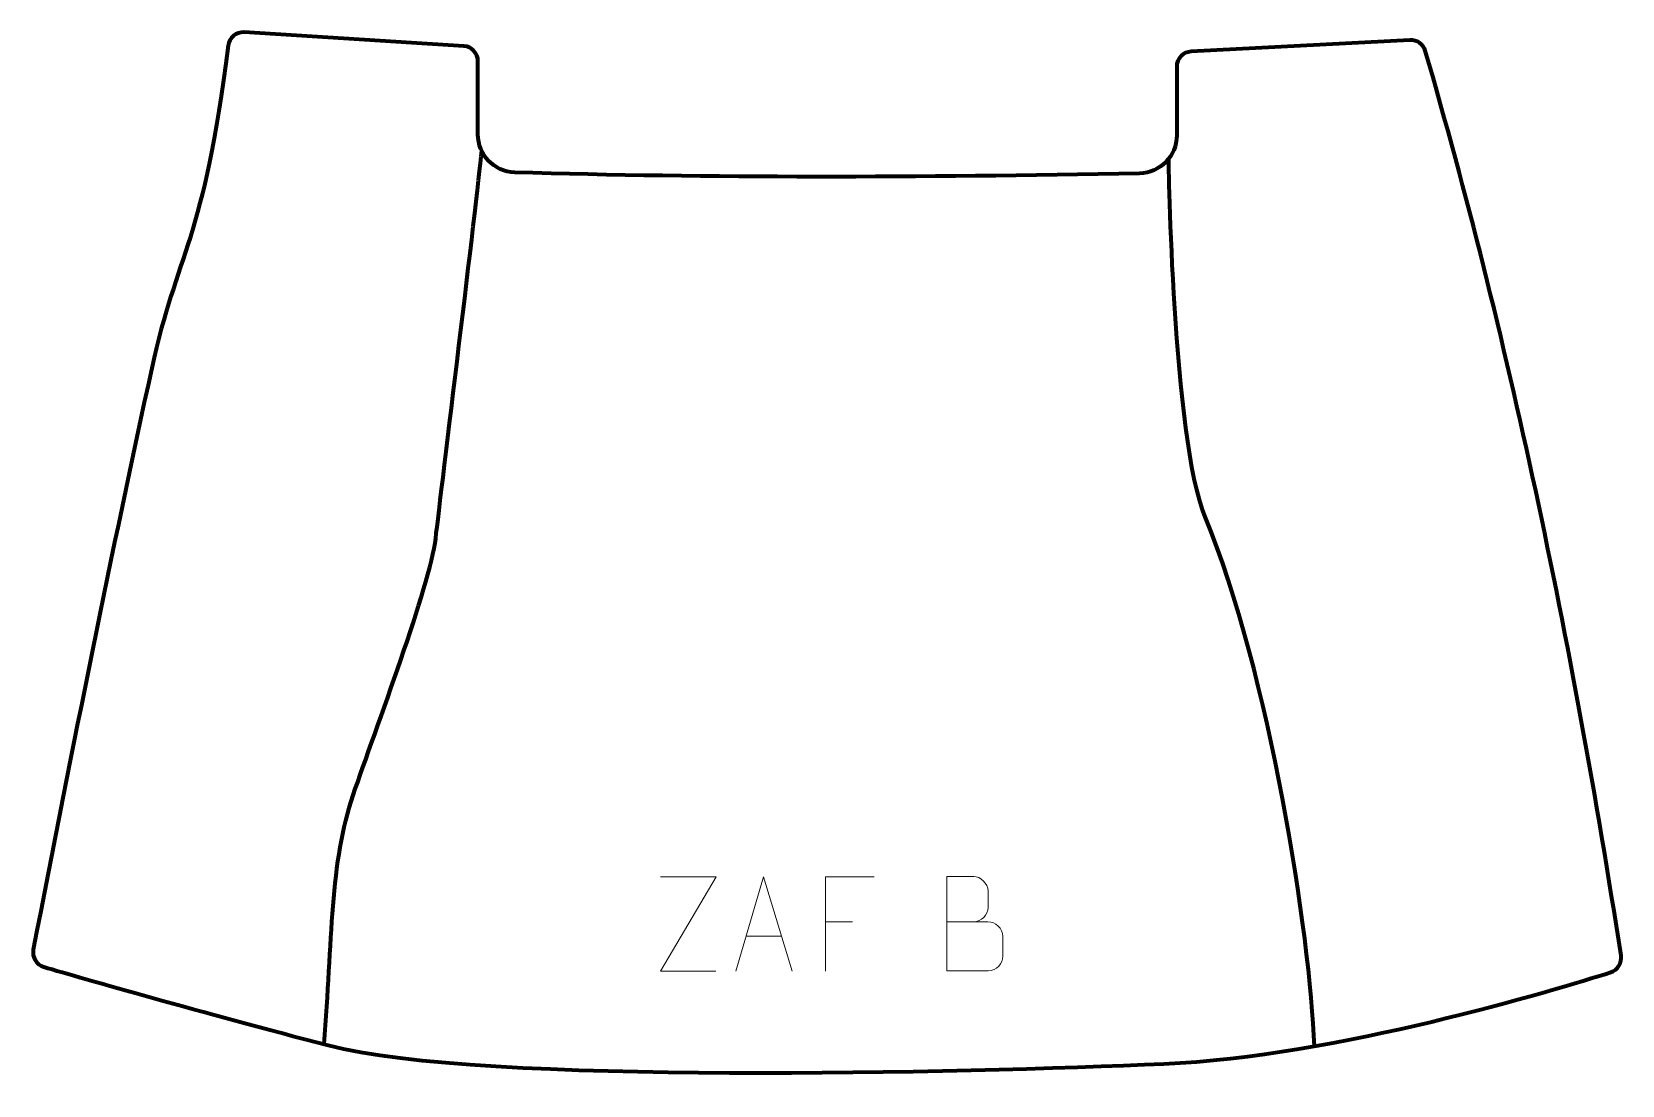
# Model space of a CAD drawing. Header units: millimetres. Extents: x -210 to 210, y -141 to 138.
import ezdxf

# ---------------------------------------------------------------- set-up
doc = ezdxf.new("R2010")
doc.units = ezdxf.units.MM
doc.header["$MEASUREMENT"] = 0
for name, color, linetype in [('layer 1', 7, 'Continuous'), ('layer 2', 7, 'Continuous'), ('layer 3', 7, 'Continuous')]:
    doc.layers.add(name, color=color, linetype=linetype)

msp = doc.modelspace()

# ---------------------------------------------------------------- linework, layer by layer
at = {"layer": 'layer 1', "color": 250, "lineweight": 9}
for points, knots in [([(-29.3752, -110.6691), (-29.3752, -110.6691), (-43.9942, -110.6691), (-43.9942, -110.6691), (-43.9942, -110.6691), (-43.9942, -110.6691), (-29.3509, -85.7117), (-29.3509, -85.7117), (-29.3509, -85.7117), (-29.3509, -85.7117), (-43.9942, -85.7117), (-43.9942, -85.7117)], [0, 0, 0, 0, 0.25, 0.25, 0.25, 0.25, 0.5, 0.5, 0.5, 0.5, 1, 1, 1, 1]), ([(-24.1431, -110.6671), (-24.1431, -110.6671), (-16.7721, -85.7136), (-16.7721, -85.7136), (-16.7721, -85.7136), (-16.7721, -85.7136), (-9.2022, -110.6671), (-9.2022, -110.6671)], [0, 0, 0, 0, 0.33333333, 0.33333333, 0.33333333, 0.33333333, 1, 1, 1, 1]), ([(12.4164, -85.7136), (12.4164, -85.7136), (-0.4576, -85.7136), (-0.4576, -85.7136), (-0.4576, -85.7136), (-0.4576, -85.7136), (-0.4576, -110.6672), (-0.4576, -110.6672)], [0, 0, 0, 0, 0.33333333, 0.33333333, 0.33333333, 0.33333333, 1, 1, 1, 1]), ([(31.6404, -97.5933), (35.279, -97.5929), (38.8661, -97.5929), (42.5055, -97.5933), (42.5055, -97.5933), (44.4809, -97.6106), (46.4045, -99.3467), (46.4045, -101.3963), (46.4045, -101.3963), (46.4041, -102.5249), (46.4041, -105.5743), (46.4045, -106.7032), (46.4045, -106.7032), (46.4221, -108.5611), (44.88, -110.575), (42.5585, -110.5581), (42.5585, -110.5581), (38.9187, -110.5577), (35.2793, -110.5577), (31.6404, -110.5581), (31.6404, -110.5581), (31.6404, -102.2398), (31.6404, -93.922), (31.6404, -85.6045), (31.6404, -85.6045), (34.0141, -85.6045), (36.3882, -85.6045), (38.7624, -85.6045), (38.7624, -85.6045), (40.4432, -85.5869), (42.54, -87.4974), (42.5577, -89.4598), (42.5577, -89.4598), (42.5573, -91.5259), (42.5573, -91.6719), (42.5577, -93.7384), (42.5577, -93.7384), (42.575, -95.8045), (40.7205, -97.6106), (38.7105, -97.5933)], [0, 0, 0, 0, 0.09090909, 0.09090909, 0.09090909, 0.09090909, 0.18181818, 0.18181818, 0.18181818, 0.18181818, 0.27272727, 0.27272727, 0.27272727, 0.27272727, 0.36363636, 0.36363636, 0.36363636, 0.36363636, 0.45454545, 0.45454545, 0.45454545, 0.45454545, 0.54545455, 0.54545455, 0.54545455, 0.54545455, 0.63636364, 0.63636364, 0.63636364, 0.63636364, 0.72727273, 0.72727273, 0.72727273, 0.72727273, 0.81818182, 0.81818182, 0.81818182, 0.81818182, 1, 1, 1, 1])]:
    msp.add_open_spline(points, degree=3, knots=knots, dxfattribs=at)
for points in [[(-0.4576, -97.5933), (-0.4576, -97.5933), (6.7105, -97.5933), (6.7105, -97.5933)], [(-21.4205, -101.4177), (-21.4205, -101.4177), (-11.9248, -101.4177), (-11.9248, -101.4177)]]:
    msp.add_open_spline(points, degree=3, dxfattribs=at)
at = {"layer": 'layer 2', "color": 230, "lineweight": 200}
msp.add_open_spline([(-206.993, -109.5226), (-208.9785, -108.9451), (-210.1954, -106.9494), (-209.804, -104.9192), (-209.804, -104.9192), (-199.3917, -50.9184), (-188.9622, 0.8201), (-178.5045, 48.7273), (-178.5045, 48.7273), (-171.7932, 79.4715), (-164.7221, 82.2161), (-158.3086, 133.9852), (-158.3086, 133.9852), (-158.0479, 136.087), (-156.1966, 137.6258), (-154.0831, 137.4922), (-154.0831, 137.4922), (-154.0831, 137.4922), (-96.0303, 133.8222), (-96.0303, 133.8222), (-96.0303, 133.8222), (-93.9214, 133.6889), (-92.2796, 131.9398), (-92.2796, 129.8267), (-92.2796, 129.8267), (-92.2796, 129.8267), (-92.2796, 110.4835), (-92.2796, 110.4835), (-92.2796, 110.4835), (-92.2796, 105.0733), (-87.982, 100.6438), (-82.5739, 100.4786), (-82.5739, 100.4786), (-31.5429, 98.9226), (24.0299, 99.0235), (82.5828, 100.2113), (82.5828, 100.2113), (88.0294, 100.3221), (92.3897, 104.771), (92.3897, 110.2189), (92.3897, 110.2189), (92.3897, 110.2189), (92.3897, 128.4057), (92.3897, 128.4057), (92.3897, 128.4057), (92.3897, 130.5354), (94.0569, 132.2922), (96.1835, 132.4037), (96.1835, 132.4037), (96.1835, 132.4037), (154.0475, 135.4312), (154.0475, 135.4312), (154.0475, 135.4312), (155.9021, 135.5286), (157.582, 134.3394), (158.1013, 132.5564), (158.1013, 132.5564), (179.9093, 57.6737), (196.8204, -22.6609), (209.8301, -106.5014), (209.8301, -106.5014), (210.1328, -108.4523), (208.9687, -110.3339), (207.0873, -110.9319), (207.0873, -110.9319), (192.8206, -115.4672), (134.6207, -133.158), (88.9978, -135.1272), (88.9978, -135.1272), (36.612, -137.3885), (-91.1489, -140.7805), (-131.8514, -130.2278), (-131.8514, -130.2278), (-165.2079, -121.5802), (-196.7088, -112.5134), (-206.993, -109.5226)], degree=3, knots=[0, 0, 0, 0, 0.05, 0.05, 0.05, 0.05, 0.1, 0.1, 0.1, 0.1, 0.15, 0.15, 0.15, 0.15, 0.2, 0.2, 0.2, 0.2, 0.25, 0.25, 0.25, 0.25, 0.3, 0.3, 0.3, 0.3, 0.35, 0.35, 0.35, 0.35, 0.4, 0.4, 0.4, 0.4, 0.45, 0.45, 0.45, 0.45, 0.5, 0.5, 0.5, 0.5, 0.55, 0.55, 0.55, 0.55, 0.6, 0.6, 0.6, 0.6, 0.65, 0.65, 0.65, 0.65, 0.7, 0.7, 0.7, 0.7, 0.75, 0.75, 0.75, 0.75, 0.8, 0.8, 0.8, 0.8, 0.85, 0.85, 0.85, 0.85, 0.9, 0.9, 0.9, 0.9, 1, 1, 1, 1], dxfattribs=at)
at = {"layer": 'layer 3', "color": 142, "lineweight": 200}
for points, knots in [([(-132.9111, -129.953), (-130.8177, -102.7372), (-131.2643, -81.4874), (-125.2826, -64.1413), (-125.2826, -64.1413), (-119.3013, -46.7949), (-104.9457, -8.8127), (-103.4503, 3.7484), (-103.4503, 3.7484), (-101.9549, 16.3098), (-92.5773, 92.7761), (-91.2847, 106.133)], [0, 0, 0, 0, 0.25, 0.25, 0.25, 0.25, 0.5, 0.5, 0.5, 0.5, 1, 1, 1, 1]), ([(128.7686, -130.4564), (127.7333, -101.1264), (116.9669, -31.8412), (99.9196, 9.431), (99.9196, 9.431), (91.3531, 30.1698), (90.2715, 104.066), (90.2715, 104.066)], [0, 0, 0, 0, 0.33333333, 0.33333333, 0.33333333, 0.33333333, 1, 1, 1, 1])]:
    msp.add_open_spline(points, degree=3, knots=knots, dxfattribs=at)

doc.saveas('drawing.dxf')
